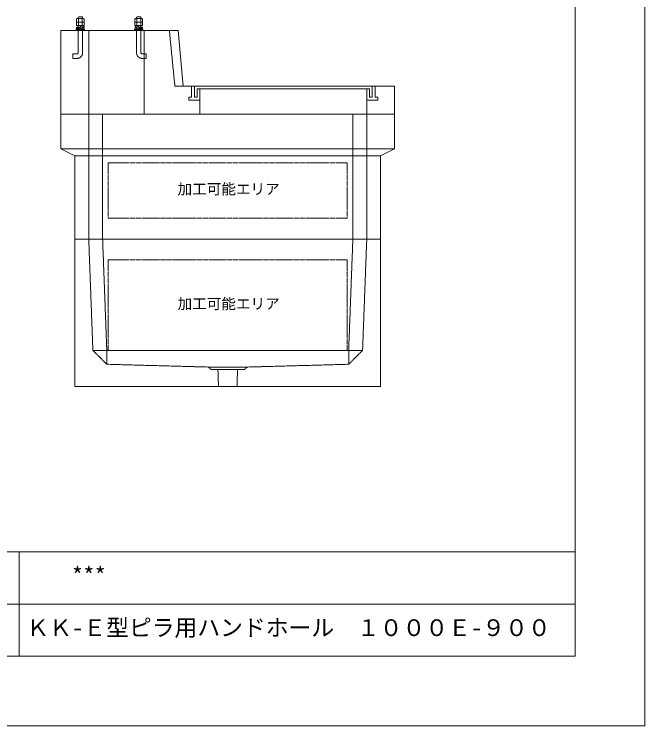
# Model space of a CAD drawing. Units: millimetres, scale not verified. Extents: x -3712 to 3712, y -2625 to 2625.
# Drawn here: x 1445 to 3712, y -2625 to -66 of the extents above; entities that cross this region are included whole.
import ezdxf
from ezdxf.enums import TextEntityAlignment as Align

# ---------------------------------------------------------------- set-up
doc = ezdxf.new("R2010")
doc.units = ezdxf.units.MM
doc.header["$LTSCALE"] = 10
doc.linetypes.add('LONG_DASHED1', pattern=[7, 6, -1])
doc.linetypes.add('LONG_DOUBLE_CHAIN', pattern=[21.8, 18, -1, 0.6, -0.6, 0.6, -1])
for name, color, linetype, lineweight in [('0-0_D-TTL', 7, 'Continuous', 9), ('0-1_Defpoints', 7, 'Continuous', 9), ('0-2_D-TTL-FRAM1', 134, 'Continuous', 9), ('0-3_D-TTL-TXT', 7, 'Continuous', 9), ('0-7_D-STR', 7, 'Continuous', 9), ('0-8_D-STR-STR2', 1, 'Continuous', 9), ('0-9_D-STR-STR4', 134, 'LONG_DASHED1', 9), ('0-B_D-STR-STR5', 1, 'LONG_DOUBLE_CHAIN', 9)]:
    doc.layers.add(name, color=color, linetype=linetype, lineweight=lineweight)
doc.styles.add('ＭＳ ゴシック', font='')
doc.styles.get('ＭＳ ゴシック').set_extended_font_data('MS Gothic')

# ---------------------------------------------------------------- blocks, each defined once
blk = doc.blocks.new('A$C4DE05FD1')
at = {"layer": '0-0_D-TTL', "color": 134}
for p in [(57400, 38000), (2000, 2000)]:
    blk.add_line(p, (57400, 2000), dxfattribs=at)
at = {"layer": '0-1_Defpoints', "color": 134}
for p in [(59400, 42000), (0, 0)]:
    blk.add_line(p, (59400, 0), dxfattribs=at)
at = {"layer": '0-2_D-TTL-FRAM1'}
for p, q in [((19400, 5000), (57400, 5000)), ((41400, 5000), (41400, 2000)), ((32400, 3500), (57400, 3500))]:
    blk.add_line(p, q, dxfattribs=at)
blk = doc.blocks.new('A$C0F8B575B')
at = {"layer": '0-7_D-STR'}
for p, q in [((6000, 4500), (-6000, 4500)), ((-6000, 3250), (-6000, 4500)), ((6000, 3250), (6000, 4500)), ((-6000, 3250), (-5500, 3000)), ((-6000, 3250), (6000, 3250)), ((6000, 3250), (5500, 3000)), ((-5500, 0), (-5500, 3000)), ((5500, 3000), (-5500, 3000)), ((5500, 0), (5500, 3000)), ((5500, 0), (-5500, 0))]:
    blk.add_line(p, q, dxfattribs=at)
at = {"layer": '0-7_D-STR', "linetype": 'LONG_DASHED1'}
for p, q in [((-5000, 4500), (-5000, 0)), ((-4500, 4500), (-4500, 0)), ((4500, 4500), (4500, 0)), ((5000, 4500), (5000, 0))]:
    blk.add_line(p, q, dxfattribs=at)
at = {"layer": '0-B_D-STR-STR5'}
for p, q in [((4300, 2750), (4300, 750)), ((4300, 750), (-4300, 750))]:
    blk.add_line(p, q, dxfattribs=at)
blk.add_lwpolyline([(4300, 2750), (-4300, 2750), (-4300, 750)], dxfattribs=at)
blk = doc.blocks.new('A$C6F5C57E3')
at = {"layer": '0-7_D-STR', "linetype": 'LONG_DASHED1'}
for p, q in [((-5000, 0), (-4850, -4000)), ((-4500, 0), (-4350, -4000)), ((4500, 0), (4350, -4000)), ((5000, 0), (4850, -4000)), ((-4350, -4500), (-4850, -4000)), ((4850, -4000), (-4850, -4000)), ((-4350, -4500), (-4350, -4000)), ((4350, -4500), (4850, -4000)), ((4350, -4500), (4350, -4000)), ((-4350, -4500), (-700, -4600)), ((700, -4600), (-700, -4600)), ((-600, -4690), (-700, -4600)), ((600, -4690), (700, -4600)), ((4350, -4500), (700, -4600)), ((600, -4690), (-600, -4690)), ((-333, -5300), (-352.5, -4690)), ((333, -5300), (352.5, -4690))]:
    blk.add_line(p, q, dxfattribs=at)
at = {"layer": '0-7_D-STR'}
for p, q in [((5500, -5300), (5500, 0)), ((-5500, -5300), (5500, -5300))]:
    blk.add_line(p, q, dxfattribs=at)
blk.add_lwpolyline([(-5500, -5300), (-5500, 0), (5500, 0)], dxfattribs=at)
at = {"layer": '0-B_D-STR-STR5'}
for p, q in [((-4300, -750), (-4300, -4000)), ((4300, -750), (-4300, -750)), ((4300, -750), (4300, -4000)), ((4300, -4000), (-4300, -4000))]:
    blk.add_line(p, q, dxfattribs=at)
blk = doc.blocks.new('A$C44C4220A')
at = {"layer": '0-8_D-STR-STR2'}
for p, q in [((-80, -20), (-60, 0)), ((-60, 0), (60, 0)), ((80, -20), (60, 0)), ((-138.6, -83.6), (-115, -70)), ((-138.6, -195), (-138.6, -83.6)), ((-138.6, -208.6), (-115, -195)), ((-138.6, -195), (138.6, -195)), ((-138.6, -320), (-138.6, -208.6)), ((-80, -70), (-80, -20)), ((-69.3, -320), (-69.3, -70)), ((69.3, -320), (69.3, -70)), ((80, -70), (80, -20)), ((138.6, -195), (138.6, -83.6)), ((138.6, -320), (138.6, -208.6)), ((-138.6, -320), (138.6, -320)), ((-135, -388.6), (-135, -408.6)), ((-126.3, -378.6), (-80, -372.4)), ((-125, -378.6), (-10, -372.2)), ((-125, -418.6), (-10, -412.2)), ((-80, -376.1), (-80, -320)), ((-80, -440.3), (-80, -416.1)), ((-80, -500), (-80, -465.3)), ((-10, -372.2), (-10, -412.2)), ((10, -337.2), (124.4, -343.6)), ((10, -337.2), (10, -377.2)), ((10, -377.2), (124.4, -383.6)), ((80, -341.1), (80, -320)), ((80, -440.3), (80, -381.1)), ((80, -390), (124.4, -383.6)), ((80, -500), (80, -465.3)), ((134.4, -353.4), (134.4, -373.6))]:
    blk.add_line(p, q, dxfattribs=at)
at = {"layer": '0-8_D-STR-STR2', "linetype": 'LONG_DASHED1'}
for p, q in [((-80, -500), (-80, -1300)), ((80, -500), (80, -1300)), ((-270, -1340), (-120, -1340))]:
    blk.add_line(p, q, dxfattribs=at)
at = {"layer": '0-8_D-STR-STR2'}
for points in [[(138.6, -83.6), (115, -70), (-115, -70)], [(138.6, -208.6), (115, -195), (-115, -195)]]:
    blk.add_lwpolyline(points, dxfattribs=at)
blk.add_lwpolyline([(-150, -440.3), (150, -440.3), (150, -465.3), (-150, -465.3)], close=True, dxfattribs=at)
at = {"layer": '0-8_D-STR-STR2', "linetype": 'LONG_DASHED1'}
blk.add_lwpolyline([(-270, -1340), (-270, -1500), (-120, -1500)], dxfattribs=at)
at = {"layer": '0-8_D-STR-STR2'}
for centre, start, end in [((-125, -388.6), 90, 180), ((-125, -408.6), 180, 270), ((124.4, -353.6), 0, 90), ((124.4, -373.6), 270, 0)]:
    blk.add_arc(centre, 10, start, end, dxfattribs=at)
at = {"layer": '0-8_D-STR-STR2', "linetype": 'LONG_DASHED1'}
for radius in [200, 40]:
    blk.add_arc((-120, -1300), radius, 270, 0, dxfattribs=at)
blk = doc.blocks.new('A$C1CB640C4')
at = {"layer": '0-7_D-STR'}
for p, q in [((1600, 1000), (1788.1, 3000)), ((1788.1, 3000), (6000, 3000)), ((6000, 0), (6000, 3000)), ((-6000, 1000), (1600, 1000)), ((-6000, 0), (-6000, 1000)), ((6000, 0), (-6000, 0))]:
    blk.add_line(p, q, dxfattribs=at)
at = {"layer": '0-7_D-STR', "linetype": 'LONG_DASHED1'}
for p, q in [((1900, 1000), (2100, 3000)), ((3000, 0), (3000, 3000)), ((5000, 0), (5000, 3000)), ((-5000, 0), (-5000, 900)), ((1000, 900), (1000, 0)), ((1600, 1000), (1900, 1000))]:
    blk.add_line(p, q, dxfattribs=at)
at = {"layer": '0-9_D-STR-STR4'}
for points in [[(-5300, 1000), (-5300, 600), (-5400, 600), (-5400, 500), (-5000, 500)], [(-5000, 900), (-5100, 900), (-5100, 600), (-5200, 600), (-5200, 1000)], [(-5000, 900), (1000, 900), (1100, 900)], [(1300, 1000), (1300, 600), (1400, 600), (1400, 500), (1000, 500)], [(1100, 900), (1100, 600), (1200, 600), (1200, 1000)]]:
    blk.add_lwpolyline(points, dxfattribs=at)
at = {"layer": '0-7_D-STR'}
blk.add_blockref('A$C44C4220A', (3200, 3500), dxfattribs=at)
at = {"layer": '0-7_D-STR', "xscale": -1}
blk.add_blockref('A$C44C4220A', (5300, 3500), dxfattribs=at)

msp = doc.modelspace()

# ---------------------------------------------------------------- block references
at = {"layer": '0-0_D-TTL', "xscale": 0.125, "yscale": 0.125}
msp.add_blockref('A$C4DE05FD1', (-3712.5, -2625), dxfattribs=at)
at = {"layer": '0-7_D-STR', "xscale": -0.1, "yscale": 0.1, "rotation": 359.99999}
msp.add_blockref('A$C1CB640C4', (2212.5, -425), dxfattribs=at)
at = {"layer": '0-7_D-STR', "xscale": 0.1, "yscale": 0.1}
for name in ['A$C0F8B575B', 'A$C6F5C57E3']:
    msp.add_blockref(name, (2212.5, -875), dxfattribs=at)

# ---------------------------------------------------------------- texts
at = {"layer": '0-3_D-TTL-TXT', "style": 'ＭＳ ゴシック'}
for s, p in [('***', (1651.65, -2132.75)), ('ＫＫ-Ｅ型ピラ用ハンドホール\u3000１０００Ｅ-９００', (1488.15, -2320.25))]:
    msp.add_text(s, height=60.12, dxfattribs=at).set_placement(p, align=Align.BOTTOM_LEFT)
at = {"layer": '0-B_D-STR-STR5', "style": 'ＭＳ ゴシック'}
for p in [(2032.02, -725.55), (2032.02, -1138.05)]:
    msp.add_text('加工可能エリア', height=38.49, dxfattribs=at).set_placement(p, align=Align.BOTTOM_LEFT)

doc.saveas('drawing.dxf')
